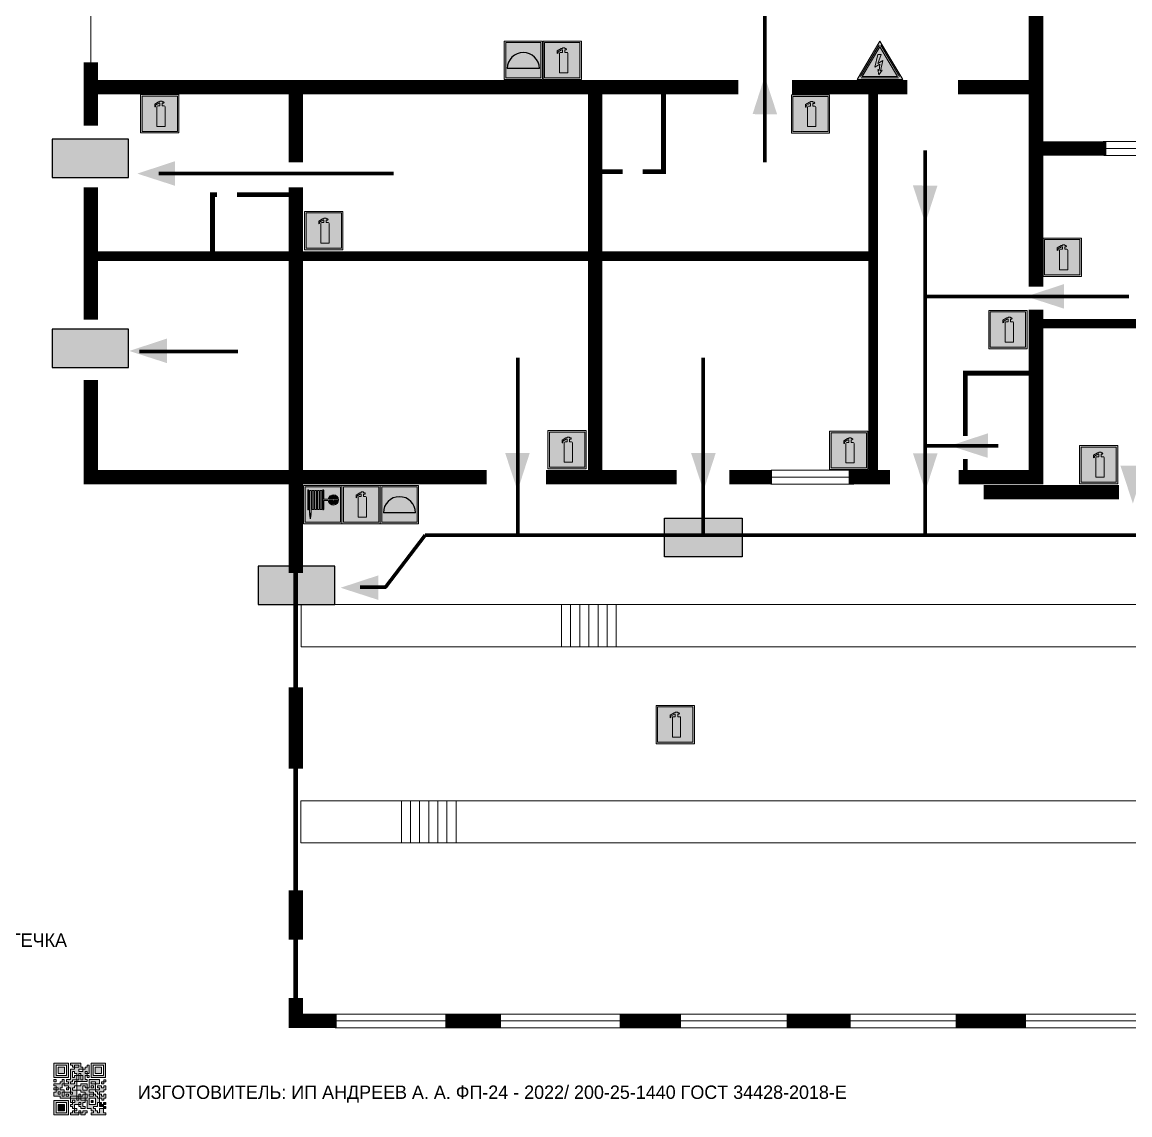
# Model space of a CAD drawing. Header units: millimetres. Extents: x 13114 to 67229, y 22859 to 38520.
# Drawn here: x 33407.4 to 33638.7, y 25081.7 to 25310 of the extents above; entities that cross this region are included whole.
import ezdxf

# ---------------------------------------------------------------- set-up
doc = ezdxf.new("R2010")
doc.units = ezdxf.units.MM
doc.layers.add('План_Штампы', color=7, linetype='Continuous')
doc.styles.add('обычный', font='arial.ttf')

# ---------------------------------------------------------------- blocks, each defined once
blk = doc.blocks.new('QR')
at = {"lineweight": 0}
h = blk.add_hatch(color=256, dxfattribs=at)
h.dxf.hatch_style = 1
h.paths.add_polyline_path([(9241.16, 2687.38), (9242.01, 2687.38), (9242.01, 2687.83), (9241.59, 2687.83), (9241.59, 2688.68), (9239.45, 2688.68), (9239.45, 2688.25), (9239.86, 2688.25), (9239.86, 2687.83), (9240.29, 2687.83), (9240.29, 2688.25), (9241.16, 2688.25), (9241.16, 2687.83), (9240.29, 2687.83), (9240.29, 2687.38), (9239.45, 2687.38), (9239.45, 2685.22), (9238.57, 2685.22), (9238.57, 2684.8), (9239.02, 2684.8), (9239.02, 2684.37), (9238.13, 2684.37), (9238.13, 2683.92), (9239.02, 2683.92), (9239.02, 2683.5), (9239.44, 2683.5), (9239.44, 2682.64), (9239.87, 2682.64), (9239.87, 2682.18), (9239.44, 2682.18), (9239.44, 2682.64), (9238.13, 2682.64), (9238.13, 2681.76), (9237.71, 2681.76), (9237.71, 2682.64), (9238.13, 2682.64), (9238.13, 2683.07), (9237.27, 2683.07), (9237.27, 2683.51), (9237.71, 2683.51), (9237.71, 2684.37), (9238.13, 2684.37), (9238.13, 2685.22), (9237.71, 2685.22), (9237.71, 2684.8), (9237.28, 2684.8), (9237.28, 2684.38), (9235.98, 2684.38), (9235.98, 2683.92), (9236.4, 2683.92), (9236.4, 2683.49), (9236.84, 2683.49), (9236.84, 2683.07), (9236.4, 2683.07), (9236.4, 2682.64), (9235.98, 2682.64), (9235.98, 2681.76), (9237.29, 2681.76), (9237.29, 2681.33), (9239.43, 2681.33), (9239.43, 2681.76), (9240.74, 2681.76), (9240.74, 2683.05), (9239.87, 2683.05), (9239.87, 2683.5), (9240.29, 2683.5), (9240.29, 2683.91), (9240.74, 2683.91), (9240.74, 2684.81), (9240.29, 2684.81), (9240.29, 2684.79), (9240.29, 2684.37), (9239.45, 2684.37), (9239.45, 2684.8), (9239.87, 2684.8), (9239.87, 2685.21), (9240.74, 2685.21), (9240.74, 2686.1), (9240.29, 2686.1), (9240.29, 2685.64), (9239.86, 2685.64), (9239.86, 2686.95), (9240.29, 2686.95), (9240.29, 2686.52), (9240.74, 2686.52), (9240.74, 2686.1), (9241.16, 2686.1), (9241.16, 2686.53), (9241.59, 2686.53), (9241.59, 2686.1), (9242.02, 2686.1), (9242.02, 2685.21), (9241.59, 2685.21), (9241.59, 2686.1), (9241.16, 2686.1), (9241.16, 2685.21), (9240.74, 2685.21), (9240.74, 2684.81), (9242.89, 2684.81), (9242.89, 2685.22), (9242.47, 2685.22), (9242.47, 2686.11), (9242.89, 2686.11), (9242.89, 2686.52), (9242.46, 2686.52), (9242.46, 2686.95), (9242.89, 2686.95), (9242.89, 2686.52), (9243.32, 2686.52), (9243.32, 2688.26), (9242.9, 2688.26), (9242.9, 2687.83), (9242.47, 2687.83), (9242.47, 2687.38), (9242.01, 2687.38), (9242.01, 2686.94), (9241.16, 2686.94)])
h.paths.add_polyline_path([(9239.02, 2682.18), (9239.02, 2681.76), (9238.54, 2681.76), (9238.54, 2682.18)], flags=16)
h.paths.add_polyline_path([(9237.27, 2682.65), (9237.27, 2682.19), (9236.83, 2682.19), (9236.83, 2682.65)], flags=16)
h = blk.add_hatch(color=256, dxfattribs=at)
h.dxf.hatch_style = 1
h.paths.add_polyline_path([(9238.15, 2687.83), (9236.83, 2687.83), (9236.83, 2686.52), (9238.15, 2686.52)], flags=0)
h.paths.add_polyline_path([(9239.01, 2685.65), (9239.01, 2688.68), (9235.98, 2688.68), (9235.98, 2685.65)])
h.paths.add_polyline_path([(9236.41, 2686.1), (9236.41, 2688.26), (9238.56, 2688.26), (9238.56, 2686.1)], flags=16)
h.paths.add_polyline_path([(9236.83, 2686.52), (9236.83, 2687.83), (9238.15, 2687.83), (9238.15, 2686.52)], flags=0)
h = blk.add_hatch(color=256, dxfattribs=at)
h.dxf.hatch_style = 1
h.paths.add_polyline_path([(9238.15, 2686.52), (9238.15, 2687.83), (9236.83, 2687.83), (9236.83, 2686.52)])
h.paths.add_polyline_path([(9245.91, 2686.52), (9245.91, 2687.83), (9244.59, 2687.83), (9244.59, 2686.52)], flags=0)
h.paths.add_polyline_path([(9246.77, 2685.65), (9246.77, 2688.68), (9243.74, 2688.68), (9243.74, 2685.65)])
h.paths.add_polyline_path([(9244.17, 2686.1), (9244.17, 2688.26), (9246.32, 2688.26), (9246.32, 2686.1)], flags=16)
h.paths.add_polyline_path([(9244.59, 2686.52), (9244.59, 2687.83), (9245.91, 2687.83), (9245.91, 2686.52)], flags=0)
h = blk.add_hatch(color=256, dxfattribs=at)
h.dxf.hatch_style = 1
h.paths.add_polyline_path([(9243.32, 2686.11), (9242.89, 2686.11), (9242.89, 2685.64), (9243.32, 2685.64)])
h.paths.add_polyline_path([(9239.02, 2683.07), (9239.02, 2683.5), (9238.56, 2683.5), (9238.56, 2683.07)])
h.paths.add_polyline_path([(9236.4, 2684.8), (9236.4, 2685.22), (9235.98, 2685.22), (9235.98, 2684.8)])
h.paths.add_polyline_path([(9236.4, 2683.07), (9236.4, 2683.49), (9235.98, 2683.49), (9235.98, 2683.07)])
h = blk.add_hatch(color=256, dxfattribs=at)
h.dxf.hatch_style = 1
h.paths.add_polyline_path([(9240.75, 2681.76), (9240.75, 2681.35), (9241.17, 2681.35), (9241.17, 2681.76)])
h.paths.add_polyline_path([(9241.6, 2682.18), (9241.17, 2682.18), (9241.17, 2681.76), (9241.6, 2681.76)])
h.paths.add_polyline_path([(9242.47, 2681.34), (9242.47, 2682.19), (9242.02, 2682.19), (9242.02, 2681.76), (9241.6, 2681.76), (9241.6, 2681.34)])
h.paths.add_polyline_path([(9239.87, 2678.3), (9239.44, 2678.3), (9239.44, 2677.89), (9241.17, 2677.89), (9241.17, 2678.3), (9240.28, 2678.3), (9240.28, 2678.73), (9239.87, 2678.73)])
h.paths.add_polyline_path([(9240.75, 2678.73), (9240.75, 2679.19), (9240.28, 2679.19), (9240.28, 2678.73)])
h.paths.add_polyline_path([(9241.6, 2678.73), (9241.17, 2678.73), (9241.17, 2678.3), (9241.6, 2678.3)])
h.paths.add_polyline_path([(9242.02, 2678.3), (9241.6, 2678.3), (9241.6, 2677.89), (9242.48, 2677.89), (9242.48, 2678.31), (9242.9, 2678.31), (9242.9, 2678.73), (9242.02, 2678.73)])
h.paths.add_polyline_path([(9246.36, 2684.37), (9246.36, 2684.79), (9245.93, 2684.79), (9245.93, 2684.37)])
h.paths.add_polyline_path([(9246.78, 2685.2), (9246.36, 2685.2), (9246.36, 2684.79), (9246.78, 2684.79)])
h.paths.add_polyline_path([(9245.91, 2687.83), (9244.59, 2687.83), (9244.59, 2686.52), (9245.91, 2686.52)])
h = blk.add_hatch(color=256, dxfattribs=at)
h.dxf.hatch_style = 1
h.paths.add_polyline_path([(9243.32, 2682.64), (9243.32, 2683.07), (9244.62, 2683.07), (9244.62, 2684.37), (9243.74, 2684.37), (9243.74, 2684.8), (9244.62, 2684.8), (9244.62, 2684.37), (9245.48, 2684.37), (9245.48, 2685.22), (9243.32, 2685.22), (9243.32, 2683.5), (9242.89, 2683.5), (9242.89, 2683.06), (9242.01, 2683.06), (9242.01, 2683.91), (9242.47, 2683.91), (9242.47, 2683.5), (9242.89, 2683.5), (9242.89, 2684.38), (9241.59, 2684.38), (9241.59, 2683.91), (9240.74, 2683.91), (9240.74, 2683.05), (9241.59, 2683.05), (9241.59, 2682.64), (9242.47, 2682.64), (9242.47, 2682.19), (9242.91, 2682.19), (9242.91, 2681.34), (9242.48, 2681.34), (9242.48, 2680.91), (9242.91, 2680.91), (9242.91, 2679.17), (9243.75, 2679.17), (9243.75, 2678.73), (9244.2, 2678.73), (9244.2, 2678.3), (9243.75, 2678.3), (9243.75, 2677.88), (9246.78, 2677.88), (9246.78, 2678.3), (9246.35, 2678.3), (9246.35, 2679.19), (9245.48, 2679.19), (9245.48, 2678.31), (9245.05, 2678.31), (9245.05, 2678.73), (9244.62, 2678.73), (9244.62, 2679.19), (9244.2, 2679.19), (9244.2, 2679.61), (9245.05, 2679.61), (9245.05, 2680.46), (9245.48, 2680.46), (9245.48, 2681.34), (9245.04, 2681.34), (9245.04, 2681.76), (9244.63, 2681.76), (9244.63, 2682.19), (9244.21, 2682.19), (9244.21, 2681.76), (9243.32, 2681.76), (9243.32, 2682.19), (9244.21, 2682.19), (9244.21, 2682.64)])
h.paths.add_polyline_path([(9243.75, 2683.49), (9243.75, 2683.92), (9244.21, 2683.92), (9244.21, 2683.49)], flags=16)
h.paths.add_polyline_path([(9243.32, 2681.34), (9244.63, 2681.34), (9244.63, 2680.04), (9243.32, 2680.04)], flags=16)
h.paths.add_polyline_path([(9243.76, 2680.89), (9244.18, 2680.89), (9244.18, 2680.48), (9243.76, 2680.48)], flags=0)
h = blk.add_hatch(color=256, dxfattribs=at)
h.dxf.hatch_style = 1
h.paths.add_polyline_path([(9246.36, 2683.07), (9246.78, 2683.07), (9246.78, 2683.92), (9246.36, 2683.92), (9246.36, 2683.49), (9245.92, 2683.49), (9245.92, 2683.92), (9245.06, 2683.92), (9245.06, 2683.49), (9245.48, 2683.49), (9245.48, 2683.07), (9244.62, 2683.07), (9244.62, 2682.65), (9245.05, 2682.65), (9245.05, 2682.18), (9245.48, 2682.18), (9245.48, 2682.65), (9246.36, 2682.65)])
h.paths.add_polyline_path([(9246.78, 2682.18), (9246.36, 2682.18), (9246.36, 2681.75), (9245.92, 2681.75), (9245.92, 2682.18), (9245.48, 2682.18), (9245.48, 2681.34), (9245.48, 2681.34), (9245.94, 2681.34), (9245.94, 2680.91), (9246.36, 2680.91), (9246.36, 2681.34), (9246.78, 2681.34)])
h = blk.add_hatch(color=256, dxfattribs=at)
h.dxf.hatch_style = 1
h.paths.add_polyline_path([(9242.02, 2680.46), (9242.48, 2680.46), (9242.48, 2680.91), (9241.58, 2680.91), (9241.58, 2681.35), (9241.17, 2681.35), (9241.17, 2680.91), (9240.75, 2680.91), (9240.75, 2681.33), (9239.43, 2681.33), (9239.43, 2680.46), (9239.86, 2680.46), (9239.86, 2680.92), (9240.3, 2680.92), (9240.3, 2680.46), (9239.86, 2680.46), (9239.86, 2680.04), (9239.44, 2680.04), (9239.44, 2679.62), (9239.86, 2679.62), (9239.86, 2679.19), (9240.29, 2679.19), (9240.29, 2680.03), (9241.18, 2680.03), (9241.18, 2680.47), (9241.6, 2680.47), (9241.6, 2680.03), (9241.18, 2680.03), (9241.18, 2679.61), (9241.6, 2679.61), (9241.6, 2679.19), (9242.47, 2679.19), (9242.47, 2679.6), (9242.02, 2679.6)])
h = blk.add_hatch(color=256, dxfattribs=at)
h.dxf.hatch_style = 1
h.paths.add_polyline_path([(9235.98, 2680.9), (9235.98, 2677.86), (9239.02, 2677.86), (9239.02, 2680.9)])
h.paths.add_polyline_path([(9238.57, 2680.48), (9238.57, 2678.32), (9236.41, 2678.32), (9236.41, 2680.48)], flags=16)
h.paths.add_polyline_path([(9238.15, 2680.05), (9238.15, 2678.74), (9236.83, 2678.74), (9236.83, 2680.05)], flags=0)
h = blk.add_hatch(color=256, dxfattribs=at)
h.dxf.hatch_style = 1
h.paths.add_polyline_path([(9238.15, 2680.05), (9236.83, 2680.05), (9236.83, 2678.74), (9238.15, 2678.74)])
h = blk.add_hatch(color=256, dxfattribs=at)
h.dxf.hatch_style = 1
h.paths.add_polyline_path([(9244.18, 2680.48), (9244.18, 2680.89), (9243.76, 2680.89), (9243.76, 2680.48)])
h = blk.add_hatch(color=256, dxfattribs=at)
h.dxf.hatch_style = 1
h.paths.add_polyline_path([(9245.93, 2680.04), (9245.93, 2680.46), (9245.48, 2680.46), (9245.48, 2679.62), (9246.35, 2679.62), (9246.35, 2680.04)])
h.paths.add_polyline_path([(9246.78, 2680.04), (9246.78, 2680.46), (9246.35, 2680.46), (9246.35, 2680.04)])
h.paths.add_polyline_path([(9246.78, 2679.18), (9246.78, 2679.62), (9246.35, 2679.62), (9246.35, 2679.18)])
for points in [[(9237.71, 2685.22), (9238.13, 2685.22), (9238.13, 2684.37), (9237.71, 2684.37), (9237.71, 2683.51), (9237.27, 2683.51), (9237.27, 2683.07), (9238.13, 2683.07), (9238.13, 2682.64), (9237.71, 2682.64), (9237.71, 2681.76), (9238.13, 2681.76), (9238.13, 2682.64), (9239.44, 2682.64), (9239.44, 2683.5), (9239.02, 2683.5), (9239.02, 2683.07), (9238.56, 2683.07), (9238.56, 2683.5), (9239.02, 2683.5), (9239.02, 2683.92), (9238.13, 2683.92), (9238.13, 2684.37), (9239.02, 2684.37), (9239.02, 2684.8), (9238.57, 2684.8), (9238.57, 2685.22), (9239.45, 2685.22), (9239.45, 2687.38), (9240.29, 2687.38), (9240.29, 2687.83), (9239.86, 2687.83), (9239.86, 2688.25), (9239.45, 2688.25), (9239.45, 2688.68), (9241.59, 2688.68), (9241.59, 2687.83), (9242.01, 2687.83), (9242.01, 2687.38), (9242.47, 2687.38), (9242.47, 2687.83), (9242.9, 2687.83), (9242.9, 2688.26), (9243.32, 2688.26), (9243.32, 2686.52), (9242.89, 2686.52), (9242.89, 2686.11), (9243.32, 2686.11), (9243.32, 2685.64), (9242.89, 2685.64), (9242.89, 2686.11), (9242.47, 2686.11), (9242.47, 2685.22), (9242.89, 2685.22), (9242.89, 2684.81), (9240.74, 2684.81), (9240.74, 2683.91), (9241.59, 2683.91), (9241.59, 2684.38), (9242.89, 2684.38), (9242.89, 2683.5), (9242.47, 2683.5), (9242.47, 2683.91), (9242.01, 2683.91), (9242.01, 2683.06), (9242.89, 2683.06), (9242.89, 2683.5), (9243.32, 2683.5), (9243.32, 2685.22), (9245.48, 2685.22), (9245.48, 2684.37), (9244.62, 2684.37), (9244.62, 2683.07), (9245.48, 2683.07), (9245.48, 2683.49), (9245.06, 2683.49), (9245.06, 2683.92), (9245.92, 2683.92), (9245.92, 2683.49), (9246.36, 2683.49), (9246.36, 2683.92), (9246.78, 2683.92), (9246.78, 2683.07), (9246.36, 2683.07), (9246.36, 2682.65), (9245.48, 2682.65), (9245.48, 2682.18), (9245.92, 2682.18), (9245.92, 2681.75), (9246.36, 2681.75), (9246.36, 2682.18), (9246.78, 2682.18), (9246.78, 2681.34), (9246.36, 2681.34), (9246.36, 2680.91), (9245.94, 2680.91), (9245.94, 2681.34), (9245.48, 2681.34), (9245.48, 2680.46), (9245.93, 2680.46), (9245.93, 2680.04), (9246.35, 2680.04), (9246.35, 2680.46), (9246.78, 2680.46), (9246.78, 2680.04), (9246.78, 2680.04), (9246.35, 2680.04), (9246.35, 2679.62), (9246.78, 2679.62), (9246.78, 2679.18), (9246.35, 2679.18), (9246.35, 2678.3), (9246.78, 2678.3), (9246.78, 2677.88), (9243.75, 2677.88), (9243.75, 2678.3), (9244.2, 2678.3), (9244.2, 2678.73), (9243.75, 2678.73), (9243.75, 2679.17), (9242.91, 2679.17), (9242.91, 2680.91), (9242.48, 2680.91), (9242.48, 2680.46), (9242.02, 2680.46), (9242.02, 2679.6), (9242.47, 2679.6), (9242.47, 2679.19), (9241.6, 2679.19), (9241.6, 2679.61), (9241.18, 2679.61), (9241.18, 2680.03), (9240.29, 2680.03), (9240.29, 2679.19), (9240.75, 2679.19), (9240.75, 2678.73), (9240.28, 2678.73), (9240.28, 2678.3), (9241.17, 2678.3), (9241.17, 2678.73), (9241.6, 2678.73), (9241.6, 2678.3), (9242.02, 2678.3), (9242.02, 2678.73), (9242.9, 2678.73), (9242.9, 2678.31), (9242.48, 2678.31), (9242.48, 2677.89), (9241.6, 2677.89), (9241.6, 2678.3), (9241.17, 2678.3), (9241.17, 2677.89), (9239.44, 2677.89), (9239.44, 2678.3), (9239.87, 2678.3), (9239.87, 2678.73), (9240.28, 2678.73), (9240.28, 2679.19), (9240.29, 2679.19), (9239.86, 2679.19), (9239.86, 2679.62), (9239.44, 2679.62), (9239.44, 2680.04), (9239.86, 2680.04), (9239.86, 2680.46), (9239.43, 2680.46), (9239.43, 2681.33), (9237.29, 2681.33), (9237.29, 2681.76), (9235.98, 2681.76), (9235.98, 2682.64), (9236.4, 2682.64), (9236.4, 2683.07), (9235.98, 2683.07), (9235.98, 2683.49), (9236.4, 2683.49), (9236.4, 2683.92), (9235.98, 2683.92), (9235.98, 2684.38), (9237.28, 2684.38), (9237.28, 2684.8), (9237.71, 2684.8), (9237.71, 2685.22), (9237.92, 2685.22)], [(9240.74, 2686.1), (9240.74, 2686.52), (9240.29, 2686.52), (9240.29, 2686.95), (9239.86, 2686.95), (9239.86, 2685.64), (9240.29, 2685.64), (9240.29, 2686.1), (9240.74, 2686.1), (9240.74, 2686.52)], [(9240.74, 2685.21), (9239.87, 2685.21), (9239.87, 2684.8), (9239.45, 2684.8), (9239.45, 2684.37), (9240.29, 2684.37), (9240.29, 2684.79), (9240.29, 2684.81), (9240.74, 2684.81), (9240.74, 2685.21), (9239.87, 2685.21)], [(9240.74, 2683.91), (9240.29, 2683.91), (9240.29, 2683.5), (9239.87, 2683.5), (9239.87, 2683.05), (9240.74, 2683.05), (9240.74, 2683.91)], [(9244.62, 2684.37), (9244.62, 2684.8), (9243.74, 2684.8), (9243.74, 2684.37), (9244.62, 2684.37)], [(9240.74, 2683.05), (9240.74, 2681.76), (9239.43, 2681.76), (9239.43, 2681.33), (9240.75, 2681.33), (9240.75, 2681.35), (9240.75, 2680.91), (9241.17, 2680.91), (9241.17, 2681.35), (9241.58, 2681.35), (9241.58, 2680.91), (9242.48, 2680.91), (9242.48, 2681.34), (9242.91, 2681.34), (9242.91, 2682.19), (9242.47, 2682.19), (9242.47, 2682.64), (9241.59, 2682.64), (9241.59, 2683.05), (9240.74, 2683.05)], [(9241.6, 2681.76), (9242.02, 2681.76), (9242.02, 2682.19), (9242.47, 2682.19), (9242.47, 2681.34), (9241.6, 2681.34), (9241.6, 2681.76)], [(9244.62, 2683.07), (9243.32, 2683.07), (9243.32, 2682.64), (9244.21, 2682.64), (9244.21, 2682.19), (9243.32, 2682.19), (9243.32, 2681.76), (9244.21, 2681.76), (9244.21, 2682.19), (9244.63, 2682.19), (9244.63, 2681.76), (9245.04, 2681.76), (9245.04, 2681.34), (9245.48, 2681.34)], [(9245.48, 2682.18), (9245.05, 2682.18), (9245.05, 2682.65), (9244.62, 2682.65), (9244.62, 2683.07)], [(9245.48, 2682.18), (9245.48, 2681.34)], [(9239.86, 2680.46), (9239.86, 2680.92), (9240.3, 2680.92), (9240.3, 2680.46), (9239.86, 2680.46)], [(9245.48, 2680.46), (9245.05, 2680.46), (9245.05, 2679.61), (9244.2, 2679.61), (9244.2, 2679.19), (9244.62, 2679.19), (9244.62, 2678.73), (9245.05, 2678.73), (9245.05, 2678.31), (9245.48, 2678.31), (9245.48, 2679.19), (9246.35, 2679.19), (9246.35, 2679.07)], [(9246.35, 2679.62), (9245.48, 2679.62), (9245.48, 2680.46)], [(9245.48, 2680.46), (9245.48, 2679.62), (9246.35, 2679.62), (9246.35, 2680.04), (9245.93, 2680.04), (9245.93, 2680.46), (9245.48, 2680.46), (9245.48, 2679.62)], [(9246.35, 2679.62), (9246.35, 2679.18)]]:
    blk.add_lwpolyline(points, dxfattribs=at)
for points in [[(9235.98, 2685.65), (9239.01, 2685.65), (9239.01, 2688.68), (9235.98, 2688.68)], [(9236.41, 2688.26), (9238.56, 2688.26), (9238.56, 2686.1), (9236.41, 2686.1)], [(9240.29, 2687.83), (9241.16, 2687.83), (9241.16, 2688.25), (9240.29, 2688.25)], [(9240.29, 2688.25), (9241.16, 2688.25), (9241.16, 2687.83), (9240.29, 2687.83)], [(9243.74, 2685.65), (9246.77, 2685.65), (9246.77, 2688.68), (9243.74, 2688.68)], [(9244.17, 2688.26), (9246.32, 2688.26), (9246.32, 2686.1), (9244.17, 2686.1)], [(9236.83, 2687.83), (9238.15, 2687.83), (9238.15, 2686.52), (9236.83, 2686.52)], [(9241.16, 2686.1), (9240.74, 2686.1), (9240.74, 2685.21), (9241.16, 2685.21)], [(9242.01, 2687.38), (9241.16, 2687.38), (9241.16, 2686.94), (9242.01, 2686.94)], [(9241.16, 2687.38), (9242.01, 2687.38), (9242.01, 2686.94), (9241.16, 2686.94)], [(9241.16, 2686.53), (9241.59, 2686.53), (9241.59, 2686.1), (9241.16, 2686.1)], [(9241.59, 2686.1), (9242.02, 2686.1), (9242.02, 2685.21), (9241.59, 2685.21)], [(9242.89, 2686.52), (9242.46, 2686.52), (9242.46, 2686.95), (9242.89, 2686.95)], [(9244.59, 2687.83), (9245.91, 2687.83), (9245.91, 2686.52), (9244.59, 2686.52)], [(9235.98, 2684.8), (9236.4, 2684.8), (9236.4, 2685.22), (9235.98, 2685.22)], [(9236.4, 2683.07), (9236.84, 2683.07), (9236.84, 2683.49), (9236.4, 2683.49)], [(9243.75, 2683.92), (9244.21, 2683.92), (9244.21, 2683.49), (9243.75, 2683.49)], [(9245.93, 2684.79), (9246.36, 2684.79), (9246.36, 2684.37), (9245.93, 2684.37)], [(9246.36, 2685.2), (9246.78, 2685.2), (9246.78, 2684.79), (9246.36, 2684.79)], [(9236.83, 2682.19), (9237.27, 2682.19), (9237.27, 2682.65), (9236.83, 2682.65)], [(9238.54, 2682.18), (9239.02, 2682.18), (9239.02, 2681.76), (9238.54, 2681.76)], [(9239.44, 2682.64), (9239.87, 2682.64), (9239.87, 2682.18), (9239.44, 2682.18)], [(9240.75, 2681.76), (9241.17, 2681.76), (9241.17, 2681.35), (9240.75, 2681.35)], [(9241.17, 2682.18), (9241.6, 2682.18), (9241.6, 2681.76), (9241.17, 2681.76)], [(9243.32, 2680.04), (9244.63, 2680.04), (9244.63, 2681.34), (9243.32, 2681.34)], [(9235.98, 2677.86), (9239.02, 2677.86), (9239.02, 2680.9), (9235.98, 2680.9)], [(9236.41, 2680.48), (9238.57, 2680.48), (9238.57, 2678.32), (9236.41, 2678.32)], [(9236.83, 2680.05), (9238.15, 2680.05), (9238.15, 2678.74), (9236.83, 2678.74)], [(9241.18, 2680.03), (9241.6, 2680.03), (9241.6, 2680.47), (9241.18, 2680.47)], [(9243.76, 2680.89), (9244.18, 2680.89), (9244.18, 2680.48), (9243.76, 2680.48)]]:
    blk.add_lwpolyline(points, close=True, dxfattribs=at)
blk = doc.blocks.new('A$C7B4425F7')
at = {"true_color": 0xffffff}
blk.add_hatch(color=7, dxfattribs=at).paths.add_polyline_path([(0, 0), (-16, 0), (-16, -8), (0, -8)])
h = blk.add_hatch(color=126)
h.paths.add_polyline_path([(-0.2, -0.2), (-15.8, -0.2), (-15.8, -7.8), (-0.2, -7.8)])
h.paths.add_polyline_path([(-11.76, -2.03), (-11.76, -3.66), (-11.17, -3.66, -0.568275), (-11.17, -6.18), (-12.58, -6.18), (-12.58, -2.03)], flags=16)
h.paths.add_polyline_path([(-13.33, -4.12, -0.495768), (-13.59, -6.18), (-15.03, -6.18), (-15.03, -2.03), (-13.59, -2.03, -0.487973)], flags=16)
h.paths.add_polyline_path([(-10.25, -2.03), (-9.48, -2.03), (-9.48, -6.18), (-10.25, -6.18)], flags=16)
h.paths.add_polyline_path([(-13.84, -3.69), (-14.24, -3.69), (-14.24, -3.03), (-13.9, -3.03, -0.692621)], flags=0)
h.paths.add_polyline_path([(-9.15, -2.03), (-8.4, -2.03), (-8.04, -3.07), (-7.68, -2.03), (-6.93, -2.03), (-7.64, -4.1), (-6.93, -6.18), (-7.68, -6.18), (-8.04, -5.14), (-8.4, -6.18), (-9.15, -6.18), (-8.44, -4.1)], flags=16)
h.paths.add_polyline_path([(-11.76, -4.46), (-11.42, -4.46, -0.692621), (-11.36, -5.12), (-11.76, -5.12)], flags=0)
h.paths.add_polyline_path([(-13.9, -5.2), (-14.24, -5.2), (-14.24, -4.55), (-13.84, -4.55, -0.708038)], flags=0)
edge = h.paths.add_edge_path(flags=16)
edge.add_ellipse((-5.51, -4.08), major_axis=(0, 2.05), ratio=0.586184, start_angle=0, end_angle=360)
edge = h.paths.add_edge_path(flags=0)
edge.add_ellipse((-5.51, -4.08), major_axis=(0, 1.14), ratio=0.454828, start_angle=0, end_angle=360)
h.paths.add_polyline_path([(-4.13, -4.96, 0.377264), (-3.48, -4.52, 0.0555), (-3.16, -2.03), (-1.66, -2.03), (-1.66, -4.96), (-0.96, -4.96), (-0.96, -7.01), (-1.75, -7.01), (-1.75, -6.18), (-3.3, -6.18), (-3.3, -7.02), (-4.13, -7.02)], flags=16)
h.paths.add_polyline_path([(-2.73, -2.91), (-2.28, -2.91), (-2.28, -4.96), (-3.05, -4.96, 0.079136)], flags=0)
at = {"color": 126}
blk.add_lwpolyline([(-16, -8), (0, -8), (0, 0), (-16, 0)], close=True, dxfattribs=at)
blk = doc.blocks.new('A$C37112FD5')
at = {"true_color": 0xf5f5ff}
h = blk.add_hatch(color=7, dxfattribs=at)
h.dxf.hatch_style = 1
h.paths.add_polyline_path([(12.8, -7.4), (0, -7.4), (0, -20.2), (12.8, -20.2)])
h.paths.add_polyline_path([(12.29, -7.91), (12.29, -19.69), (0.51, -19.69), (0.51, -7.91)], flags=16)
h.paths.add_polyline_path([(4.98, -9.04, -0.42597), (5.17, -9.22), (5.17, -12.25), (5.17, -15.29, -0.432244), (4.98, -15.47), (4.83, -15.47, -0.42597), (4.64, -15.29), (4.64, -12.25), (4.64, -9.22, -0.432244), (4.83, -9.04)], flags=0)
h.paths.add_polyline_path([(4.28, -9.22), (4.28, -12.25), (4.28, -15.29, -0.432244), (4.09, -15.47), (3.94, -15.47, -0.42597), (3.75, -15.29), (3.75, -12.25), (3.75, -9.22, -0.432244), (3.94, -9.04), (4.09, -9.04, -0.42597)], flags=0)
h.paths.add_polyline_path([(5.72, -9.04), (5.87, -9.04, -0.42597), (6.06, -9.22), (6.06, -12.25), (6.06, -15.29, -0.432244), (5.87, -15.47), (5.72, -15.47, -0.42597), (5.53, -15.29), (5.53, -12.25), (5.53, -9.22, -0.432244)], flags=0)
h.paths.add_polyline_path([(6.42, -8.9), (6.5, -8.9, -0.42597), (6.69, -9.08), (6.69, -12.03), (8.21, -12.03, -15.824349), (8.21, -12.47), (6.69, -12.47), (6.69, -15.42, -0.432244), (6.5, -15.6), (6.42, -15.6)], flags=0)
h.paths.add_polyline_path([(3.39, -9.22), (3.39, -12.25), (3.39, -15.29, -0.432244), (3.2, -15.47), (3.05, -15.47, -0.42597), (2.85, -15.29), (2.85, -12.25), (2.85, -9.22, -0.432244), (3.05, -9.04), (3.2, -9.04, -0.42597)], flags=0)
h.paths.add_polyline_path([(2.5, -9.22), (2.5, -16.71), (1.96, -16.71), (1.96, -9.22, -0.432244), (2.15, -9.04), (2.31, -9.04, -0.42597)], flags=0)
h.paths.add_polyline_path([(1.61, -8.9), (1.61, -15.6), (1.57, -15.6, -0.42597), (1.37, -15.42), (1.37, -12.03), (1.37, -9.09, -0.432244), (1.57, -8.9)], flags=0)
h.paths.add_polyline_path([(9.76, -10.81), (9.76, -12.03), (8.49, -12.03, -0.336371)], flags=0)
h.paths.add_polyline_path([(8.49, -12.47), (9.76, -12.47), (9.76, -13.7, -0.336371)], flags=0)
h.paths.add_polyline_path([(10.11, -10.81, -0.336371), (11.38, -12.03), (10.11, -12.03)], flags=0)
h.paths.add_polyline_path([(10.11, -12.47), (11.38, -12.47, -0.336371), (10.11, -13.7)], flags=0)
h.paths.add_polyline_path([(2.5, -16.84), (2.5, -17.05), (1.97, -17.05), (1.97, -16.84)], flags=0)
h.paths.add_polyline_path([(2.5, -17.24, -0.033778), (2.24, -18.6, -0.033778), (1.97, -17.24)], flags=0)
h = blk.add_hatch(color=242)
h.dxf.hatch_style = 1
h.paths.add_polyline_path([(12.29, -7.91), (0.51, -7.91), (0.51, -19.69), (12.29, -19.69)])
h.paths.add_polyline_path([(6.42, -15.6), (6.42, -8.9), (6.5, -8.9, -0.42597), (6.69, -9.08), (6.69, -12.03), (8.21, -12.03, -15.824349), (8.21, -12.47), (6.69, -12.47), (6.69, -15.42, -0.432244), (6.5, -15.6)], flags=16)
h.paths.add_polyline_path([(5.87, -15.47), (5.72, -15.47, -0.42597), (5.53, -15.29), (5.53, -12.25), (5.53, -9.22, -0.432244), (5.72, -9.04), (5.87, -9.04, -0.42597), (6.06, -9.22), (6.06, -12.25), (6.06, -15.29, -0.432244)], flags=16)
h.paths.add_polyline_path([(4.98, -15.47), (4.83, -15.47, -0.42597), (4.64, -15.29), (4.64, -12.25), (4.64, -9.22, -0.432244), (4.83, -9.04), (4.98, -9.04, -0.42597), (5.17, -9.22), (5.17, -12.25), (5.17, -15.29, -0.432244)], flags=16)
h.paths.add_polyline_path([(4.09, -15.47), (3.94, -15.47, -0.42597), (3.75, -15.29), (3.75, -12.25), (3.75, -9.22, -0.432244), (3.94, -9.04), (4.09, -9.04, -0.42597), (4.28, -9.22), (4.28, -12.25), (4.28, -15.29, -0.432244)], flags=16)
h.paths.add_polyline_path([(3.2, -15.47), (3.05, -15.47, -0.42597), (2.85, -15.29), (2.85, -12.25), (2.85, -9.22, -0.432244), (3.05, -9.04), (3.2, -9.04, -0.42597), (3.39, -9.22), (3.39, -12.25), (3.39, -15.29, -0.432244)], flags=16)
h.paths.add_polyline_path([(2.5, -17.05), (1.97, -17.05), (1.97, -16.84), (2.5, -16.84)], flags=16)
h.paths.add_polyline_path([(2.5, -17.24, -0.033778), (2.24, -18.6, -0.033778), (1.97, -17.24)], flags=16)
h.paths.add_polyline_path([(2.5, -16.71), (1.96, -16.71), (1.96, -9.22, -0.432244), (2.15, -9.04), (2.31, -9.04, -0.42597), (2.5, -9.22)], flags=16)
h.paths.add_polyline_path([(1.61, -15.6), (1.57, -15.6, -0.42597), (1.37, -15.42), (1.37, -12.03), (1.37, -9.09, -0.432244), (1.57, -8.9), (1.61, -8.9)], flags=16)
h.paths.add_polyline_path([(8.49, -12.47), (9.76, -12.47), (9.76, -13.7, -0.336371)], flags=0)
h.paths.add_polyline_path([(10.11, -13.7), (10.11, -12.47), (11.38, -12.47, -0.336371)], flags=0)
h.paths.add_polyline_path([(8.49, -12.03, -0.336371), (9.76, -10.81), (9.76, -12.03)], flags=0)
h.paths.add_polyline_path([(10.11, -12.03), (10.11, -10.81, -0.336371), (11.38, -12.03)], flags=0)
h = blk.add_hatch(color=7, dxfattribs=at)
h.dxf.hatch_style = 1
h.paths.add_polyline_path([(1.61, -8.9), (1.57, -8.9, 0.432244), (1.37, -9.09), (1.37, -12.03), (1.37, -15.42, 0.42597), (1.57, -15.6), (1.61, -15.6)])
h.paths.add_polyline_path([(2.5, -9.22, 0.42597), (2.31, -9.04), (2.15, -9.04, 0.432244), (1.96, -9.22), (1.96, -16.71), (2.5, -16.71)])
h.paths.add_polyline_path([(2.5, -16.84), (1.97, -16.84), (1.97, -17.05), (2.5, -17.05)])
h.paths.add_polyline_path([(2.5, -17.24), (1.97, -17.24, 0.033778), (2.24, -18.6, 0.033778)])
h.paths.add_polyline_path([(3.39, -12.25), (3.39, -9.22, 0.42597), (3.2, -9.04), (3.05, -9.04, 0.432244), (2.85, -9.22), (2.85, -12.25), (2.85, -15.29, 0.42597), (3.05, -15.47), (3.2, -15.47, 0.432244), (3.39, -15.29)])
h.paths.add_polyline_path([(4.28, -12.25), (4.28, -9.22, 0.42597), (4.09, -9.04), (3.94, -9.04, 0.432244), (3.75, -9.22), (3.75, -12.25), (3.75, -15.29, 0.42597), (3.94, -15.47), (4.09, -15.47, 0.432244), (4.28, -15.29)])
h.paths.add_polyline_path([(5.17, -12.25), (5.17, -9.22, 0.42597), (4.98, -9.04), (4.83, -9.04, 0.432244), (4.64, -9.22), (4.64, -12.25), (4.64, -15.29, 0.42597), (4.83, -15.47), (4.98, -15.47, 0.432244), (5.17, -15.29)])
h.paths.add_polyline_path([(6.06, -12.25), (6.06, -9.22, 0.42597), (5.87, -9.04), (5.72, -9.04, 0.432244), (5.53, -9.22), (5.53, -12.25), (5.53, -15.29, 0.42597), (5.72, -15.47), (5.87, -15.47, 0.432244), (6.06, -15.29)])
h.paths.add_polyline_path([(6.69, -12.47), (8.21, -12.47, 15.824349), (8.21, -12.03), (6.69, -12.03), (6.69, -9.08, 0.42597), (6.5, -8.9), (6.42, -8.9), (6.42, -15.6), (6.5, -15.6, 0.432244), (6.69, -15.42)])
h.paths.add_polyline_path([(8.49, -12.47), (9.76, -12.47), (9.76, -13.7, -0.336371)], flags=16)
h.paths.add_polyline_path([(8.49, -12.03, -0.336371), (9.76, -10.81), (9.76, -12.03)], flags=16)
h.paths.add_polyline_path([(10.11, -12.47), (11.38, -12.47, -0.336371), (10.11, -13.7)], flags=16)
h.paths.add_polyline_path([(10.11, -12.03), (10.11, -10.81, -0.336371), (11.38, -12.03)], flags=16)
h = blk.add_hatch(color=242)
h.dxf.hatch_style = 1
h.paths.add_polyline_path([(9.76, -10.81, 0.336371), (8.49, -12.03), (9.76, -12.03)])
h.paths.add_polyline_path([(10.11, -10.81), (10.11, -12.03), (11.38, -12.03, 0.336371)])
h.paths.add_polyline_path([(11.38, -12.47), (10.11, -12.47), (10.11, -13.7, 0.336371)])
h.paths.add_polyline_path([(9.76, -12.47), (8.49, -12.47, 0.336371), (9.76, -13.7)])
at = {"color": 242, "lineweight": 5}
for p, q in [((0, -20.2), (0, -7.4)), ((0, -7.4), (12.8, -7.4)), ((12.8, -20.2), (12.8, -7.4)), ((1.37, -12.03), (1.37, -9.08)), ((1.57, -8.9), (1.61, -8.9)), ((1.61, -8.9), (1.61, -15.6)), ((1.96, -16.71), (1.96, -9.22)), ((2.15, -9.04), (2.31, -9.04)), ((2.5, -16.71), (2.5, -9.22)), ((2.85, -12.25), (2.85, -9.22)), ((3.05, -9.04), (3.2, -9.04)), ((3.39, -12.25), (3.39, -9.22)), ((3.75, -12.25), (3.75, -9.22)), ((3.94, -9.04), (4.09, -9.04)), ((4.28, -12.25), (4.28, -9.22)), ((4.64, -12.25), (4.64, -9.22)), ((4.83, -9.04), (4.98, -9.04)), ((5.17, -12.25), (5.17, -9.22)), ((5.53, -12.25), (5.53, -9.22)), ((5.72, -9.04), (5.87, -9.04)), ((6.06, -12.25), (6.06, -9.22)), ((6.42, -8.9), (6.42, -15.6)), ((6.5, -8.9), (6.42, -8.9)), ((6.69, -12.03), (6.69, -9.08)), ((9.76, -10.81), (9.76, -12.03)), ((10.11, -10.81), (10.11, -12.03)), ((1.37, -12.03), (1.37, -15.42)), ((2.85, -12.25), (2.85, -15.29)), ((3.39, -12.25), (3.39, -15.29)), ((3.75, -12.25), (3.75, -15.29)), ((4.28, -12.25), (4.28, -15.29)), ((4.64, -12.25), (4.64, -15.29)), ((5.17, -12.25), (5.17, -15.29)), ((5.53, -12.25), (5.53, -15.29)), ((6.06, -12.25), (6.06, -15.29)), ((8.21, -12.03), (6.69, -12.03)), ((8.21, -12.47), (6.69, -12.47)), ((6.69, -12.47), (6.69, -15.42)), ((9.76, -12.03), (8.49, -12.03)), ((9.76, -12.47), (8.49, -12.47)), ((9.76, -12.47), (9.76, -13.7)), ((11.38, -12.03), (10.11, -12.03)), ((11.38, -12.47), (10.11, -12.47)), ((10.11, -12.47), (10.11, -13.7)), ((1.57, -15.6), (1.61, -15.6)), ((1.96, -16.71), (2.5, -16.71)), ((1.97, -16.84), (2.5, -16.84)), ((1.97, -17.05), (1.97, -16.84)), ((2.5, -17.05), (1.97, -17.05)), ((1.97, -17.24), (2.5, -17.24)), ((2.5, -16.84), (2.5, -17.05)), ((3.05, -15.47), (3.2, -15.47)), ((3.94, -15.47), (4.09, -15.47)), ((4.83, -15.47), (4.98, -15.47)), ((5.72, -15.47), (5.87, -15.47)), ((6.42, -15.6), (6.5, -15.6)), ((0, -20.2), (12.8, -20.2))]:
    blk.add_line(p, q, dxfattribs=at)
blk.add_lwpolyline([(0.51, -7.91), (12.29, -7.91), (12.29, -19.69), (0.51, -19.69)], close=True, dxfattribs=at)
for centre, radius, start, end in [((1.56, -9.09), 0.182, 87.1027, 180.6071), ((2.15, -9.22), 0.182, 87.1027, 180.6071), ((2.32, -9.22), 0.182, 359.3929, 92.8973), ((3.04, -9.22), 0.182, 87.1027, 180.6071), ((3.21, -9.22), 0.182, 359.3929, 92.8973), ((3.93, -9.22), 0.182, 87.1027, 180.6071), ((4.1, -9.22), 0.182, 359.3929, 92.8973), ((4.82, -9.22), 0.182, 87.1027, 180.6071), ((4.99, -9.22), 0.182, 359.3929, 92.8973), ((5.71, -9.22), 0.182, 87.1027, 180.6071), ((5.88, -9.22), 0.182, 359.3929, 92.8973), ((6.51, -9.09), 0.182, 359.3929, 92.8973), ((9.93, -12.25), 1.74, 187.2319, 172.7681), ((9.93, -12.25), 1.46, 96.9927, 171.3585), ((9.93, -12.25), 1.46, 8.6415, 83.0073), ((9.93, -12.25), 1.46, 188.6415, 263.0073), ((9.93, -12.25), 1.46, 276.9927, 351.3585), ((1.56, -15.42), 0.182, 179.3929, 272.8973), ((12.17, -15.98), 10.27, 187.041, 194.7793), ((-7.7, -15.98), 10.27, 345.2207, 352.959), ((3.04, -15.29), 0.182, 179.3929, 272.8973), ((3.21, -15.29), 0.182, 267.1027, 0.6071), ((3.93, -15.29), 0.182, 179.3929, 272.8973), ((4.1, -15.29), 0.182, 267.1027, 0.6071), ((4.82, -15.29), 0.182, 179.3929, 272.8973), ((4.99, -15.29), 0.182, 267.1027, 0.6071), ((5.71, -15.29), 0.182, 179.3929, 272.8973), ((5.88, -15.29), 0.182, 267.1027, 0.6071), ((6.51, -15.42), 0.182, 267.1027, 0.6071)]:
    blk.add_arc(centre, radius, start, end, dxfattribs=at)
blk = doc.blocks.new('A$C3AD82952')
at = {"true_color": 0xf5f5ff}
h = blk.add_hatch(color=7, dxfattribs=at)
h.dxf.hatch_style = 1
h.paths.add_polyline_path([(8.21, 8.73, 0.414214), (7.89, 9.05), (7.22, 9.05), (7.22, 9.92), (7.59, 9.92, 1), (7.57, 10.36), (7.22, 10.36), (7.22, 10.6), (6.43, 10.6), (6.43, 10.36), (6.01, 10.36), (4.74, 9.59), (4.74, 8.69), (4.98, 8.73), (4.98, 9.26), (6.12, 9.91), (6.43, 9.91), (6.43, 9.05), (5.76, 9.05, 0.414214), (5.44, 8.73), (5.44, 2.2), (8.21, 2.2)], flags=0)
h.paths.add_polyline_path([(12.8, 12.8), (0, 12.8), (0, 0), (12.8, 0)])
h.paths.add_polyline_path([(0.51, 12.29), (12.29, 12.29), (12.29, 0.51), (0.51, 0.51)], flags=16)
h.paths.add_polyline_path([(4.74, 9.59), (6.01, 10.36), (6.43, 10.36), (6.43, 10.6), (7.22, 10.6), (7.22, 10.36), (7.59, 10.36, -0.94586), (7.59, 9.92), (7.22, 9.92), (7.22, 9.05), (7.89, 9.05, -0.414214), (8.21, 8.73), (8.21, 2.2), (5.44, 2.2), (5.44, 8.73, -0.414214), (5.76, 9.05), (6.43, 9.05), (6.43, 9.91), (6.12, 9.91), (4.98, 9.26), (4.98, 8.73), (4.74, 8.69)], flags=0)
h = blk.add_hatch(color=242)
h.dxf.hatch_style = 1
h.paths.add_polyline_path([(12.29, 12.29), (0.51, 12.29), (0.51, 0.51), (12.29, 0.51)])
h.paths.add_polyline_path([(4.74, 8.69), (4.74, 9.59), (6.01, 10.36), (6.43, 10.36), (6.43, 10.6), (7.22, 10.6), (7.22, 10.36), (7.59, 10.36, -0.94586), (7.59, 9.92), (7.22, 9.92), (7.22, 9.05), (7.89, 9.05, -0.414214), (8.21, 8.73), (8.21, 2.2), (5.44, 2.2), (5.44, 8.73, -0.414214), (5.76, 9.05), (6.43, 9.05), (6.43, 9.91), (6.12, 9.91), (4.98, 9.26), (4.98, 8.73)], flags=16)
h = blk.add_hatch(color=7, dxfattribs=at)
h.dxf.hatch_style = 1
h.paths.add_polyline_path([(8.21, 8.73, 0.414214), (7.89, 9.05), (7.22, 9.05), (7.22, 9.92), (7.59, 9.92, 1), (7.57, 10.36), (7.22, 10.36), (7.22, 10.6), (6.43, 10.6), (6.43, 10.36), (6.01, 10.36), (4.74, 9.59), (4.74, 8.69), (4.98, 8.73), (4.98, 9.26), (6.12, 9.91), (6.43, 9.91), (6.43, 9.05), (5.76, 9.05, 0.414214), (5.44, 8.73), (5.44, 2.2), (8.21, 2.2)])
at = {"color": 242, "lineweight": 5}
for p, q in [((0, 0), (0, 12.8)), ((0, 12.8), (12.8, 12.8)), ((12.8, 0), (12.8, 12.8)), ((6.01, 10.36), (4.74, 9.59)), ((4.74, 9.59), (4.74, 8.69)), ((4.74, 8.69), (4.98, 8.73)), ((4.98, 9.26), (6.12, 9.91)), ((4.98, 8.73), (4.98, 9.26)), ((5.44, 2.2), (5.44, 8.73)), ((5.76, 9.05), (6.43, 9.05)), ((6.01, 10.36), (6.43, 10.36)), ((6.12, 9.91), (6.43, 9.91)), ((7.22, 10.6), (6.43, 10.6)), ((6.43, 10.6), (6.43, 10.36)), ((6.43, 9.91), (6.43, 9.05)), ((7.22, 10.36), (7.22, 10.6)), ((7.59, 10.36), (7.22, 10.36)), ((7.22, 9.05), (7.22, 9.92)), ((7.59, 9.92), (7.22, 9.92)), ((7.89, 9.05), (7.22, 9.05)), ((8.21, 2.2), (8.21, 8.73)), ((0, 0), (12.8, 0)), ((5.44, 2.2), (8.21, 2.2))]:
    blk.add_line(p, q, dxfattribs=at)
blk.add_lwpolyline([(0.51, 12.29), (12.29, 12.29), (12.29, 0.51), (0.51, 0.51)], close=True, dxfattribs=at)
for centre, radius, start, end in [((5.76, 8.73), 0.32, 90, 180), ((7.58, 10.14), 0.223, 273.1875, 86.8125), ((7.89, 8.73), 0.32, 0, 90)]:
    blk.add_arc(centre, radius, start, end, dxfattribs=at)
blk = doc.blocks.new('A$C1E1F2D43')
at = {"true_color": 0xffffff}
blk.add_hatch(color=7, dxfattribs=at).paths.add_polyline_path([(8, 0), (0, 0), (0, -8), (8, -8)])
h = blk.add_hatch(color=242)
h.paths.add_polyline_path([(0.32, -0.32), (0.32, -7.68), (7.68, -7.68), (7.68, -0.32)])
h.paths.add_polyline_path([(7.35, -5.71), (0.65, -5.71, -1)], flags=16)
at = {"color": 242, "lineweight": 5}
for p, q in [((0, 0), (8, 0)), ((0, -8), (0, 0)), ((0, 0), (8, 0)), ((8, -8), (8, 0)), ((0, -8), (8, -8))]:
    blk.add_line(p, q, dxfattribs=at)
at = {"color": 242}
blk.add_line((7.35, -5.71), (0.65, -5.71), dxfattribs=at)
at = {"color": 242, "lineweight": 5}
blk.add_lwpolyline([(0.32, -0.32), (7.68, -0.32), (7.68, -7.68), (0.32, -7.68)], close=True, dxfattribs=at)
at = {"color": 242}
blk.add_arc((4, -5.71), 3.35, 0, 180, dxfattribs=at)
blk = doc.blocks.new('A$C3E6D3DDE')
at = {"lineweight": 5}
h = blk.add_hatch(color=40, dxfattribs=at)
h.paths.add_polyline_path([(24.1, 1.45), (16.46, -11.35), (31.74, -11.35)])
h.paths.add_polyline_path([(24.09, -0.46), (30.03, -10.41), (18.14, -10.41)], flags=16)
h.paths.add_polyline_path([(24.54, -3.08), (23.41, -6.02), (25.13, -5.01), (24.33, -8.5), (24.82, -8.27), (23.79, -9.86), (23.4, -8.04), (23.8, -8.43), (24.04, -6.29), (22.39, -7.25), (23.44, -3.08)], flags=0)
h = blk.add_hatch(color=256, dxfattribs=at)
h.paths.add_polyline_path([(24.37, 0.03, 0.567511), (23.82, 0.03), (17.59, -10.4, 0.582454), (17.86, -10.88), (30.32, -10.88, 0.582149), (30.6, -10.4)])
h.paths.add_polyline_path([(24.09, -0.46), (18.14, -10.41), (30.03, -10.41)], flags=16)
h.paths.add_polyline_path([(24.54, -3.08), (23.41, -6.02), (25.13, -5.01), (24.33, -8.5), (24.82, -8.27), (23.79, -9.86), (23.4, -8.04), (23.8, -8.43), (24.04, -6.29), (22.39, -7.25), (23.44, -3.08)], flags=0)
h = blk.add_hatch(color=40, dxfattribs=at)
h.paths.add_polyline_path([(24.09, -0.46), (18.14, -10.41), (30.03, -10.41)])
h.paths.add_polyline_path([(24.82, -8.27), (23.79, -9.86), (23.4, -8.04), (23.8, -8.43), (24.04, -6.29), (22.39, -7.25), (23.44, -3.08), (24.54, -3.08), (23.41, -6.02), (25.13, -5.01), (24.33, -8.5)], flags=16)
at = {"color": 40, "lineweight": 5}
for p, q in [((16.46, -11.35), (24.1, 1.45)), ((24.1, 1.45), (31.74, -11.35))]:
    blk.add_line(p, q, dxfattribs=at)
at = {"lineweight": 5}
for p, q in [((17.59, -10.4), (23.82, 0.03)), ((24.37, 0.03), (30.6, -10.4)), ((18.14, -10.41), (24.09, -0.46)), ((23.44, -3.08), (22.39, -7.25)), ((23.41, -6.02), (24.54, -3.08)), ((24.54, -3.08), (23.44, -3.08)), ((24.09, -0.46), (30.03, -10.41)), ((22.39, -7.25), (24.04, -6.29)), ((25.13, -5.01), (23.41, -6.02)), ((24.04, -6.29), (23.8, -8.43)), ((24.33, -8.5), (25.13, -5.01)), ((17.86, -10.88), (30.32, -10.88)), ((18.14, -10.41), (30.03, -10.41)), ((23.8, -8.43), (23.4, -8.04)), ((23.4, -8.04), (23.79, -9.86)), ((23.79, -9.86), (24.82, -8.27)), ((24.82, -8.27), (24.33, -8.5))]:
    blk.add_line(p, q, dxfattribs=at)
at = {"color": 50, "lineweight": 5}
blk.add_line((31.74, -11.35), (16.46, -11.35), dxfattribs=at)
blk = doc.blocks.new('A$C32E8229D')
at = {"true_color": 0xffffff}
blk.add_hatch(color=7, dxfattribs=at).paths.add_polyline_path([(0, 0), (0, -8), (16, -8), (16, 0)])
h = blk.add_hatch(color=126)
h.paths.add_polyline_path([(0.2, -0.2), (15.8, -0.2), (15.8, -7.8), (0.2, -7.8)])
h.paths.add_polyline_path([(13.49, -2.05), (12.08, -2.05), (11.37, -2.63, 0.162397), (11.29, -2.84), (11.29, -3.63), (10.35, -3.63), (10.35, -4.05), (11.68, -4.05), (11.68, -3.48), (12.26, -4.28), (11.29, -5.1), (11.29, -6.78), (11.85, -6.78), (11.85, -5.44), (12.8, -4.64), (12.8, -5.94), (14.46, -5.94), (14.46, -5.39), (13.45, -5.39), (13.45, -3.97), (12.46, -2.59), (13.15, -2.59), (13.69, -3.34), (14.18, -3)], flags=16)
h.paths.add_polyline_path([(10.74, -1.82, 1), (11.8, -1.82, 1)], flags=16)
h.paths.add_polyline_path([(9.39, -3.59), (5.99, -3.59), (6.56, -3.03), (5.91, -3.03), (5.1, -3.83), (5.91, -4.64), (6.56, -4.64), (5.99, -4.09), (9.39, -4.09)], flags=16)
h.paths.add_polyline_path([(4.29, -1.08), (1.72, -1.08), (1.72, -6.6), (4.29, -6.6)], flags=16)
at = {"color": 126}
blk.add_lwpolyline([(16, -8), (0, -8), (0, 0), (16, 0)], close=True, dxfattribs=at)

msp = doc.modelspace()

# ---------------------------------------------------------------- linework, layer by layer
at = {"lineweight": 100}
for points, const_width in [([(33619.13, 25350.77), (33619.13, 25283.59), (33633.81, 25283.59)], 3), ([(33421.72, 25288.36), (33421.72, 25301.58)], 3), ([(33464.53, 25280.72), (33464.53, 25296.4), (33421.72, 25296.4), (33527.04, 25296.4), (33527.04, 25214.89)], 3), ([(33527.04, 25296.4), (33556.97, 25296.4)], 3), ([(33568.15, 25296.4), (33592.24, 25296.4)], 3), ([(33585.12, 25214.89), (33585.12, 25296.4)], 2), ([(33619.13, 25296.4), (33602.84, 25296.4)], 3), ([(33619.13, 25283.59), (33619.13, 25254.73)], 3), ([(33421.72, 25247.84), (33421.72, 25275.43)], 3), ([(33464.53, 25194.88), (33464.53, 25275.45)], 3), ([(33421.72, 25261.07), (33585.12, 25261.07)], 2), ([(33619.13, 25249.9), (33619.13, 25214.89), (33602.99, 25214.89)], 3), ([(33504.39, 25214.89), (33421.72, 25214.89), (33421.72, 25235.19)], 3), ([(33544.11, 25214.89), (33516.83, 25214.89)], 3), ([(33564.02, 25214.89), (33555.07, 25214.89)], 3), ([(33588.64, 25214.89), (33580.03, 25214.89)], 3), ([(33602.99, 25214.89), (33618.83, 25214.89)], 3), ([(33636.43, 25211.78), (33608.21, 25211.78)], 3), ([(33464.53, 25153.99), (33464.53, 25170.97)], 3), ([(33464.53, 25118.26), (33464.53, 25128.61)], 3), ([(33473.11, 25101.33), (33464.53, 25101.33), (33464.53, 25106.07)], 3), ([(33507.43, 25101.33), (33495.8, 25101.33)], 3), ([(33544.96, 25101.33), (33532.16, 25101.33)], 3), ([(33580.44, 25101.33), (33567.06, 25101.33)], 3), ([(33617.04, 25101.33), (33602.34, 25101.33)], 3)]:
    msp.add_lwpolyline(points, dxfattribs=dict(at, const_width=const_width))
at = {"lineweight": 0}
for points in [[(33421.72, 25325.37), (33421.72, 25300.72)], [(33633.18, 25285.06), (33713.69, 25285.06)], [(33633.28, 25282.1), (33713.79, 25282.1)], [(33633.81, 25283.59), (33714.32, 25283.59)], [(33563.8, 25216.39), (33581.16, 25216.39)], [(33564.02, 25214.89), (33581.38, 25214.89)], [(33563.75, 25213.48), (33581.11, 25213.48)], [(33472.77, 25102.7), (33862.66, 25102.7)], [(33473.11, 25101.33), (33863, 25101.33)], [(33472.77, 25099.86), (33862.66, 25099.86)]]:
    msp.add_lwpolyline(points, dxfattribs=at)
at = {"color": 126, "lineweight": 100, "true_color": 0x008754}
for points in [[(33562.48, 25280.71), (33562.48, 25320.96)], [(33549.61, 25202.77), (33595.96, 25202.77), (33595.96, 25283.13)], [(33484.96, 25278.33), (33435.95, 25278.33)], [(33638.52, 25252.66), (33595.96, 25252.66)], [(33431.91, 25241.17), (33452.44, 25241.17)], [(33491.57, 25202.77), (33510.91, 25202.77), (33510.91, 25239.87)], [(33510.91, 25202.77), (33549.61, 25202.77), (33549.61, 25239.87)], [(33611.22, 25221.48), (33595.96, 25221.48)], [(33478.02, 25191.92), (33483.28, 25191.92), (33491.57, 25202.77)], [(33595.96, 25202.77), (33762.06, 25202.77)]]:
    msp.add_lwpolyline(points, dxfattribs=at)
at = {"lineweight": 0}
for points, const_width in [([(33536.97, 25278.74), (33541.35, 25278.74), (33541.35, 25295.72)], 1), ([(33527.51, 25278.74), (33532.82, 25278.74)], 1), ([(33448.11, 25273.94), (33447.16, 25273.94), (33447.16, 25261.33)], 1), ([(33464.02, 25273.94), (33452.3, 25273.94)], 1), ([(33619.27, 25246.98), (33752.11, 25246.98), (33752.11, 25223.21)], 2), ([(33604.39, 25223.54), (33604.39, 25236.64), (33617.97, 25236.64)], 1), ([(33604.39, 25214.9), (33604.39, 25218.68)], 1), ([(33464.53, 25194.88), (33464.53, 25102.59)], 1)]:
    msp.add_lwpolyline(points, dxfattribs=dict(at, const_width=const_width))
for points in [[(33465.64, 25188.29), (33862.6, 25188.29), (33862.6, 25179.5), (33465.64, 25179.5)], [(33520.04, 25179.5), (33521.95, 25179.5), (33521.95, 25188.29), (33520.04, 25188.29)], [(33521.95, 25179.5), (33523.85, 25179.5), (33523.85, 25188.29), (33521.95, 25188.29)], [(33523.85, 25179.5), (33525.76, 25179.5), (33525.76, 25188.29), (33523.85, 25188.29)], [(33525.76, 25179.5), (33527.66, 25179.5), (33527.66, 25188.29), (33525.76, 25188.29)], [(33527.66, 25179.5), (33529.57, 25179.5), (33529.57, 25188.29), (33527.66, 25188.29)], [(33529.57, 25179.5), (33531.47, 25179.5), (33531.47, 25188.29), (33529.57, 25188.29)], [(33465.61, 25147.29), (33862.6, 25147.29), (33862.6, 25138.51), (33465.61, 25138.51)], [(33486.6, 25138.51), (33488.5, 25138.51), (33488.5, 25147.29), (33486.6, 25147.29)], [(33488.5, 25138.51), (33490.41, 25138.51), (33490.41, 25147.29), (33488.5, 25147.29)], [(33490.41, 25138.51), (33492.31, 25138.51), (33492.31, 25147.29), (33490.41, 25147.29)], [(33492.31, 25138.51), (33494.22, 25138.51), (33494.22, 25147.29), (33492.31, 25147.29)], [(33494.22, 25138.51), (33496.12, 25138.51), (33496.12, 25147.29), (33494.22, 25147.29)], [(33496.12, 25138.51), (33498.03, 25138.51), (33498.03, 25147.29), (33496.12, 25147.29)]]:
    msp.add_lwpolyline(points, close=True, dxfattribs=at)
at = {"layer": 'План_Штампы', "color": 126, "true_color": 0x008754}
for points in [[(33565.07, 25290.74), (33559.94, 25290.75), (33562.48, 25298.63)], [(33439.33, 25280.92), (33439.31, 25275.79), (33431.44, 25278.33)], [(33593.42, 25275.85), (33598.56, 25275.84), (33596.01, 25267.96)], [(33624.98, 25255.25), (33624.97, 25250.12), (33617.09, 25252.66)], [(33437.65, 25243.87), (33437.64, 25238.74), (33429.76, 25241.28)], [(33609.08, 25224.07), (33609.06, 25218.94), (33601.18, 25221.48)], [(33508.27, 25219.96), (33513.4, 25219.95), (33510.86, 25212.07)], [(33547.1, 25219.95), (33552.24, 25219.94), (33549.69, 25212.06)], [(33593.44, 25219.9), (33598.57, 25219.88), (33596.02, 25212.01)], [(33636.77, 25217.3), (33641.9, 25217.28), (33639.36, 25209.41)], [(33481.8, 25194.4), (33481.79, 25189.26), (33473.91, 25191.81)]]:
    msp.add_solid(points, dxfattribs=at)

# ---------------------------------------------------------------- block references
at = {"color": 1}
for p in [(33508.06, 25306.01), (33482.19, 25213.19)]:
    msp.add_blockref('A$C1E1F2D43', p, dxfattribs=at)
for name, p, xscale, yscale, zscale in [('A$C3AD82952', (33516.2, 25298.01), 0.625, 0.625, 0.625), ('A$C3E6D3DDE', (33571.47, 25305.12), 0.625, 0.625, 0.625), ('A$C3AD82952', (33432.15, 25286.83), 0.625, 0.625, 0.625), ('A$C3AD82952', (33568.04, 25286.78), 0.625, 0.625, 0.625), ('A$C3AD82952', (33466.4, 25262.43), 0.625, 0.625, 0.625), ('A$C3AD82952', (33620.62, 25256.86), 0.625, 0.625, 0.625), ('A$C3AD82952', (33609.27, 25241.74), 0.625, 0.625, 0.625), ('A$C3AD82952', (33517.21, 25216.65), 0.625, 0.625, 0.625), ('A$C3AD82952', (33576.02, 25216.51), 0.625, 0.625, 0.625), ('A$C3AD82952', (33628.21, 25213.53), 0.625, 0.625, 0.625), ('A$C37112FD5', (33466.19, 25217.81), 0.6249984004534781, 0.6249984004534781, 0.6249984004534781), ('A$C3AD82952', (33474.19, 25205.19), 0.625, 0.625, 0.625), ('A$C3AD82952', (33539.79, 25159.22), 0.625, 0.625, 0.625)]:
    msp.add_blockref(name, p, dxfattribs=dict(xscale=xscale, yscale=yscale, zscale=zscale))
at = {"color": 22, "lineweight": 100, "true_color": 0xbb1e10}
msp.add_blockref('QR', (24178.07, 22403.82), dxfattribs=at)
at = {"layer": 'План_Штампы'}
for p in [(33429.64, 25285.54), (33429.64, 25245.84), (33472.67, 25196.31)]:
    msp.add_blockref('A$C7B4425F7', p, dxfattribs=at)
at = {"layer": 'План_Штампы', "color": 126, "true_color": 0x008754, "xscale": 1.012510887696, "yscale": 1.012510887696, "zscale": 1.012510887696, "rotation": 359.9978653237144}
msp.add_blockref('A$C32E8229D', (33541.54, 25206.34), dxfattribs=at)

# ---------------------------------------------------------------- texts
at = {"lineweight": 0, "char_height": 2.8, "attachment_point": 5, "style": 'обычный'}
for s, insert, width in [('\\pi-8.4,l8.4,t8.4;{\\fProxima Nova Rg|b0|i0|c204|p2;АПТЕЧКА\\H1.1667x; }', (33408.19, 25118.19), 126.6484), ('\\pi-8.4,l8.4,t8.4;{\\fProxima Nova Rg|b0|i0|c204|p2;ИЗГОТОВИТЕЛЬ: ИП АНДРЕЕВ А. А.\\fProxima Nova Rg|b0|i0|c0|p2; \\fProxima Nova Rg|b0|i0|c204|p2;ФП-24 - 2022/ 200-25-1440 ГОСТ 34428-2018-Е\\H1.2266x; }', (33505.59, 25086.01), 191.3484)]:
    msp.add_mtext(s, dxfattribs=dict(at, insert=insert, width=width))

doc.saveas('drawing.dxf')
